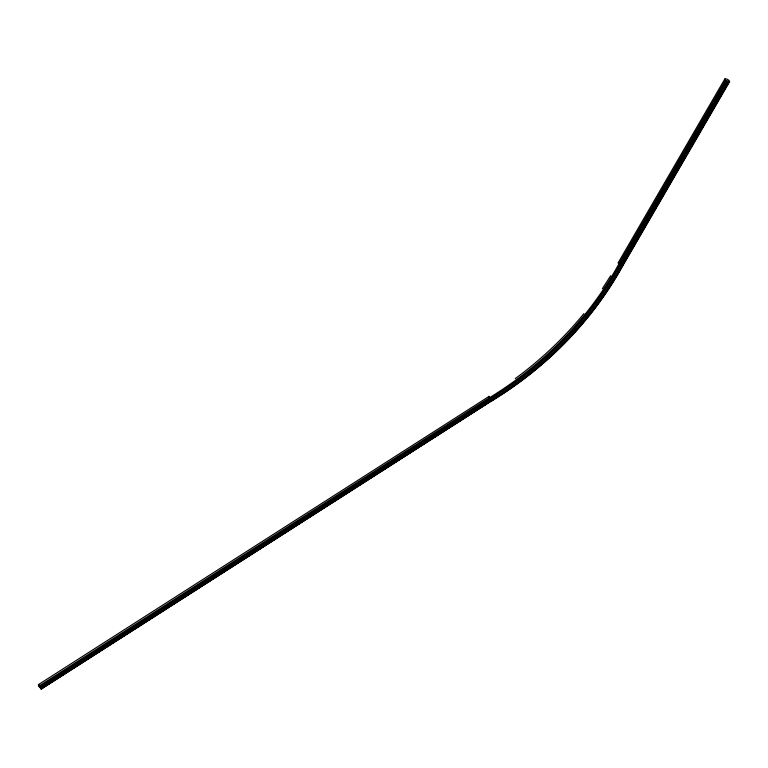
<?xml version="1.0" encoding="UTF-8"?>
<svg xmlns="http://www.w3.org/2000/svg" width="768" height="768" viewBox="0 0 768 768"><rect width="100%" height="100%" fill="white"/><g stroke="black" fill="none" stroke-linecap="round" stroke-linejoin="round"><path stroke-width="1.15" d="M491.251 400.762L491.242 400.272L491.827 400.704L41.011 688.944L491.251 400.762A390.317 351.11 -1.1 0 0 622.205 265.536L728.707 81.475L729.523 81.85L725.05 80.054A2.755 1.056 30.1 0 1 726.816 79.094A2.755 1.056 30.1 0 1 729.523 81.85L623.021 265.43A391.373 352.061 -1.1 0 1 505.248 392.304L491.626 401.03L489.072 397.987L488.688 396.413A2.755 0.682 57.4 0 1 489.418 396.624M488.64 396.662L38.448 684.605M618.288 262.608L724.79 79.027M725.366 80.4L618.864 263.981A386.621 347.789 -1.1 0 1 489.062 397.987L38.832 686.179L41.539 689.126A2.755 0.682 57.4 0 0 41.53 688.502M621.13 265.037L727.622 81.418M490.598 399.926L40.301 688.003L490.598 399.888A389.117 350.026 -1.1 0 0 621.11 264.989L727.709 81.494M728.976 82.09L622.474 265.661A390.605 351.37 -1.1 0 1 491.414 400.963L41.184 689.165M602.362 288.682L610.685 275.702M583.882 313.613C563.894 338.112 540.701 359.933 515.222 378.643M622.762 264.403A2.755 1.056 30.1 0 1 623.021 265.43L618.547 263.635A2.755 1.056 30.1 0 1 618.528 262.426M489.782 398.89L39.542 687.082L489.725 398.784A387.734 348.787 -1.1 0 0 619.862 264.442L726.461 80.87L619.872 264.451A387.821 348.874 -1.1 0 1 489.773 398.842M622.205 265.046L623.021 265.43M38.832 686.179L38.621 685.718A2.755 0.682 57.4 0 1 38.851 684.586"/></g></svg>
